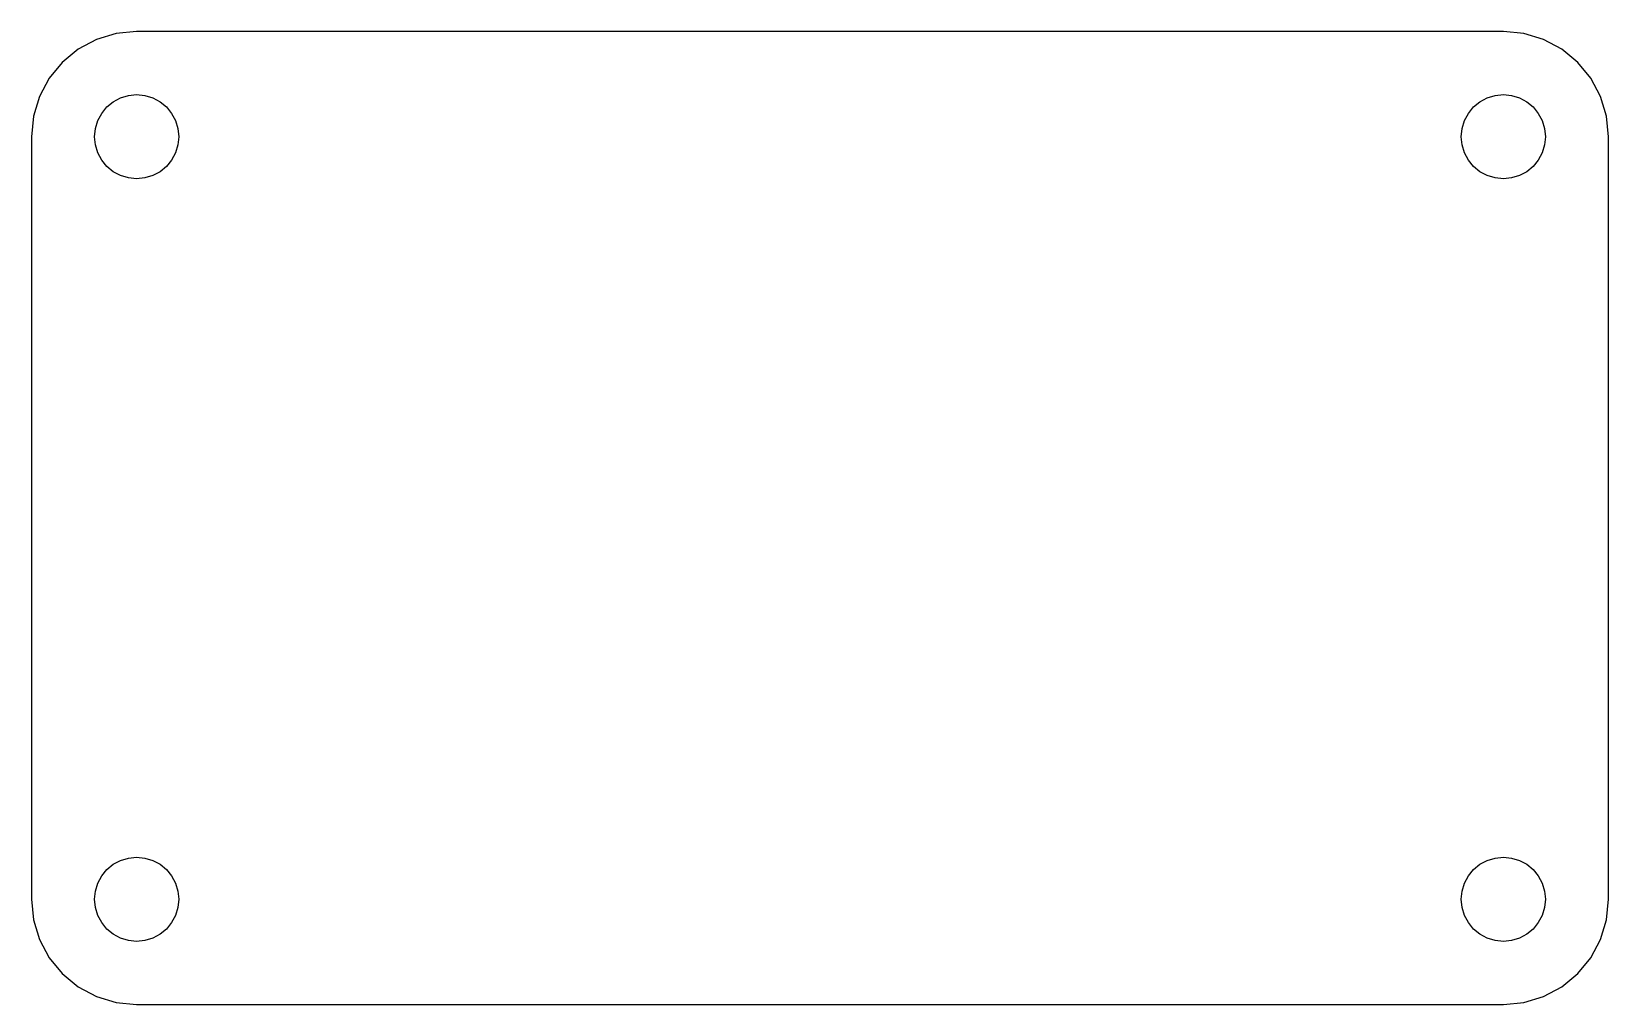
# Model space of a CAD drawing. Header units: metres. Extents: x 0 to 60, y 0 to 37.
import ezdxf

# ---------------------------------------------------------------- set-up
doc = ezdxf.new("R2010")
doc.units = ezdxf.units.M

msp = doc.modelspace()

# ---------------------------------------------------------------- linework, layer by layer
for p, q in [((2.46925, 36.6955), (1.77771, 36.3259)), ((3.21964, 36.9231), (2.46925, 36.6955)), ((4, 37), (3.21964, 36.9231)), ((56, 37), (4, 37)), ((56.7803, 36.9231), (56, 37)), ((57.5307, 36.6955), (56.7803, 36.9231)), ((58.2223, 36.3259), (57.5307, 36.6955)), ((1.77771, 36.3259), (1.17157, 35.8284)), ((58.8284, 35.8284), (58.2223, 36.3259)), ((1.17157, 35.8284), (0.674118, 35.2223)), ((59.3259, 35.2223), (58.8284, 35.8284)), ((0.674118, 35.2223), (0.304474, 34.5307)), ((59.6955, 34.5307), (59.3259, 35.2223)), ((0.304474, 34.5307), (0.076858, 33.7803)), ((2.86862, 34.1314), (3.11108, 34.3303)), ((3.11108, 34.3303), (3.3877, 34.4782)), ((3.3877, 34.4782), (3.68785, 34.5692)), ((3.68785, 34.5692), (4, 34.6)), ((4, 34.6), (4.31213, 34.5692)), ((4.31213, 34.5692), (4.61229, 34.4782)), ((4.61229, 34.4782), (4.8889, 34.3303)), ((4.8889, 34.3303), (5.13136, 34.1314)), ((54.8686, 34.1314), (55.1111, 34.3303)), ((55.1111, 34.3303), (55.3877, 34.4782)), ((55.3877, 34.4782), (55.6879, 34.5692)), ((55.6879, 34.5692), (56, 34.6)), ((56, 34.6), (56.3121, 34.5692)), ((56.3121, 34.5692), (56.6123, 34.4782)), ((56.6123, 34.4782), (56.8889, 34.3303)), ((56.8889, 34.3303), (57.1314, 34.1314)), ((59.9231, 33.7803), (59.6955, 34.5307)), ((0.076858, 33.7803), (0, 33)), ((2.43074, 33.3121), (2.52179, 33.6123)), ((2.52179, 33.6123), (2.66965, 33.8889)), ((2.66965, 33.8889), (2.86862, 34.1314)), ((5.13136, 34.1314), (5.33034, 33.8889)), ((5.33034, 33.8889), (5.4782, 33.6123)), ((5.4782, 33.6123), (5.56924, 33.3121)), ((54.4307, 33.3121), (54.5218, 33.6123)), ((54.5218, 33.6123), (54.6696, 33.8889)), ((54.6696, 33.8889), (54.8686, 34.1314)), ((57.1314, 34.1314), (57.3303, 33.8889)), ((57.3303, 33.8889), (57.4782, 33.6123)), ((57.4782, 33.6123), (57.5692, 33.3121)), ((60, 33), (59.9231, 33.7803)), ((0, 33), (0, 4)), ((2.39999, 33), (2.43074, 33.3121)), ((2.43074, 32.6879), (2.39999, 33)), ((5.56924, 33.3121), (5.59999, 33)), ((5.59999, 33), (5.56924, 32.6879)), ((54.4, 33), (54.4307, 33.3121)), ((54.4307, 32.6879), (54.4, 33)), ((57.5692, 33.3121), (57.6, 33)), ((57.6, 33), (57.5692, 32.6879)), ((60, 4), (60, 33)), ((2.52179, 32.3877), (2.43074, 32.6879)), ((5.56924, 32.6879), (5.4782, 32.3877)), ((54.5218, 32.3877), (54.4307, 32.6879)), ((57.5692, 32.6879), (57.4782, 32.3877)), ((2.66965, 32.1111), (2.52179, 32.3877)), ((2.86862, 31.8686), (2.66965, 32.1111)), ((3.11108, 31.6696), (2.86862, 31.8686)), ((5.13136, 31.8686), (4.8889, 31.6696)), ((5.33034, 32.1111), (5.13136, 31.8686)), ((5.4782, 32.3877), (5.33034, 32.1111)), ((54.6696, 32.1111), (54.5218, 32.3877)), ((54.8686, 31.8686), (54.6696, 32.1111)), ((55.1111, 31.6696), (54.8686, 31.8686)), ((57.1314, 31.8686), (56.8889, 31.6696)), ((57.3303, 32.1111), (57.1314, 31.8686)), ((57.4782, 32.3877), (57.3303, 32.1111)), ((3.3877, 31.5218), (3.11108, 31.6696)), ((3.68785, 31.4307), (3.3877, 31.5218)), ((3.99998, 31.4), (3.68785, 31.4307)), ((4.31213, 31.4307), (3.99998, 31.4)), ((4.61229, 31.5218), (4.31213, 31.4307)), ((4.8889, 31.6696), (4.61229, 31.5218)), ((55.3877, 31.5218), (55.1111, 31.6696)), ((55.6879, 31.4307), (55.3877, 31.5218)), ((56, 31.4), (55.6879, 31.4307)), ((56.3121, 31.4307), (56, 31.4)), ((56.6123, 31.5218), (56.3121, 31.4307)), ((56.8889, 31.6696), (56.6123, 31.5218)), ((3.11108, 5.33034), (3.3877, 5.4782)), ((3.3877, 5.4782), (3.68785, 5.56924)), ((3.68785, 5.56924), (4, 5.59999)), ((4, 5.59999), (4.31213, 5.56924)), ((4.31213, 5.56924), (4.61229, 5.4782)), ((4.61229, 5.4782), (4.8889, 5.33034)), ((55.1111, 5.33034), (55.3877, 5.4782)), ((55.3877, 5.4782), (55.6879, 5.56924)), ((55.6879, 5.56924), (56, 5.59999)), ((56, 5.59999), (56.3121, 5.56924)), ((56.3121, 5.56924), (56.6123, 5.4782)), ((56.6123, 5.4782), (56.8889, 5.33034)), ((2.52179, 4.61229), (2.66965, 4.8889)), ((2.66965, 4.8889), (2.86862, 5.13136)), ((2.86862, 5.13136), (3.11108, 5.33034)), ((4.8889, 5.33034), (5.13136, 5.13136)), ((5.13136, 5.13136), (5.33034, 4.8889)), ((5.33034, 4.8889), (5.4782, 4.61229)), ((54.5218, 4.61229), (54.6696, 4.8889)), ((54.6696, 4.8889), (54.8686, 5.13136)), ((54.8686, 5.13136), (55.1111, 5.33034)), ((56.8889, 5.33034), (57.1314, 5.13136)), ((57.1314, 5.13136), (57.3303, 4.8889)), ((57.3303, 4.8889), (57.4782, 4.61229)), ((2.39999, 4), (2.43074, 4.31213)), ((2.43074, 4.31213), (2.52179, 4.61229)), ((5.4782, 4.61229), (5.56924, 4.31213)), ((5.56924, 4.31213), (5.59999, 4)), ((54.4, 4), (54.4307, 4.31213)), ((54.4307, 4.31213), (54.5218, 4.61229)), ((57.4782, 4.61229), (57.5692, 4.31213)), ((57.5692, 4.31213), (57.6, 4)), ((0, 4), (0.076858, 3.21964)), ((2.43074, 3.68785), (2.39999, 4)), ((2.52179, 3.3877), (2.43074, 3.68785)), ((5.56924, 3.68785), (5.4782, 3.3877)), ((5.59999, 4), (5.56924, 3.68785)), ((54.4307, 3.68785), (54.4, 4)), ((54.5218, 3.3877), (54.4307, 3.68785)), ((57.5692, 3.68785), (57.4782, 3.3877)), ((57.6, 4), (57.5692, 3.68785)), ((59.9231, 3.21964), (60, 4)), ((0.076858, 3.21964), (0.304474, 2.46925)), ((2.66965, 3.11108), (2.52179, 3.3877)), ((2.86862, 2.86862), (2.66965, 3.11108)), ((5.33034, 3.11108), (5.13136, 2.86862)), ((5.4782, 3.3877), (5.33034, 3.11108)), ((54.6696, 3.11108), (54.5218, 3.3877)), ((54.8686, 2.86862), (54.6696, 3.11108)), ((57.3303, 3.11108), (57.1314, 2.86862)), ((57.4782, 3.3877), (57.3303, 3.11108)), ((59.6955, 2.46925), (59.9231, 3.21964)), ((0.304474, 2.46925), (0.674118, 1.77771)), ((3.11108, 2.66965), (2.86862, 2.86862)), ((3.3877, 2.52179), (3.11108, 2.66965)), ((3.68785, 2.43074), (3.3877, 2.52179)), ((3.99998, 2.39999), (3.68785, 2.43074)), ((4.31213, 2.43074), (3.99998, 2.39999)), ((4.61229, 2.52179), (4.31213, 2.43074)), ((4.8889, 2.66965), (4.61229, 2.52179)), ((5.13136, 2.86862), (4.8889, 2.66965)), ((55.1111, 2.66965), (54.8686, 2.86862)), ((55.3877, 2.52179), (55.1111, 2.66965)), ((55.6879, 2.43074), (55.3877, 2.52179)), ((56, 2.39999), (55.6879, 2.43074)), ((56.3121, 2.43074), (56, 2.39999)), ((56.6123, 2.52179), (56.3121, 2.43074)), ((56.8889, 2.66965), (56.6123, 2.52179)), ((57.1314, 2.86862), (56.8889, 2.66965)), ((59.3259, 1.77771), (59.6955, 2.46925)), ((0.674118, 1.77771), (1.17157, 1.17157)), ((58.8284, 1.17157), (59.3259, 1.77771)), ((1.17157, 1.17157), (1.77771, 0.674118)), ((1.77771, 0.674118), (2.46925, 0.304474)), ((57.5307, 0.304474), (58.2223, 0.674118)), ((58.2223, 0.674118), (58.8284, 1.17157)), ((2.46925, 0.304474), (3.21964, 0.076858)), ((3.21964, 0.076858), (3.99998, 0)), ((3.99998, 0), (56, 0)), ((56, 0), (56.7803, 0.076858)), ((56.7803, 0.076858), (57.5307, 0.304474))]:
    msp.add_line(p, q)

doc.saveas('drawing.dxf')
